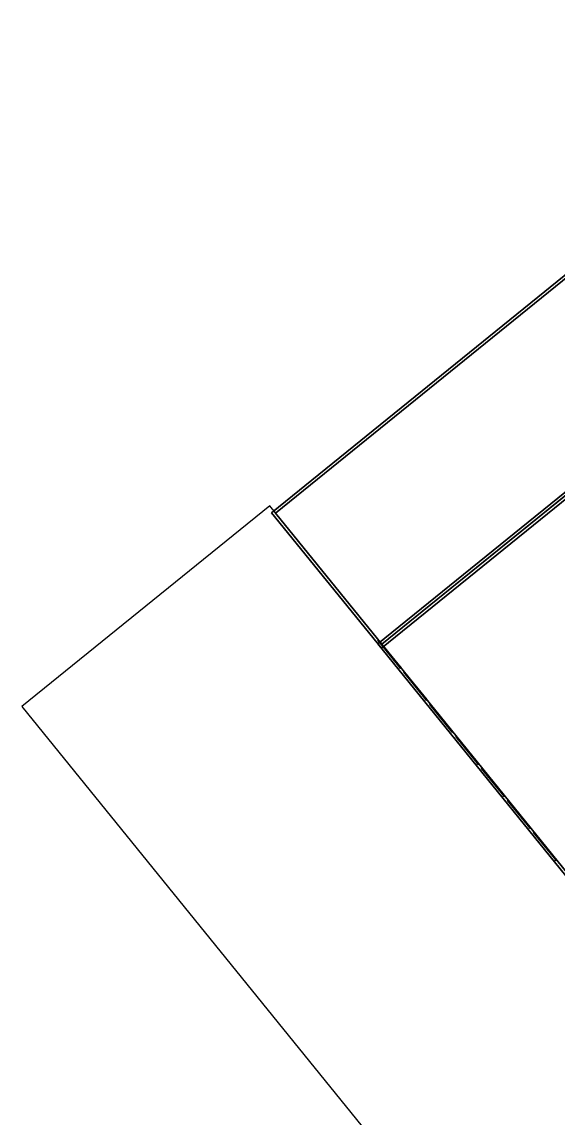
# Model space of a CAD drawing. Header units: millimetres. Extents: x -55410 to 22204, y -30537 to 57267.
# Drawn here: x -55410 to -26823, y -1208 to 57267 of the extents above; entities that cross this region are included whole.
import ezdxf

# ---------------------------------------------------------------- set-up
doc = ezdxf.new("R2010")
doc.units = ezdxf.units.MM
for name, color, linetype in [('context_glazing_mullions', 7, 'Continuous'), ('context_plaza', 7, 'Continuous'), ('context_plaza_glazing', 7, 'Continuous'), ('context_rear_blocks', 7, 'Continuous'), ('context_roof_coping', 7, 'Continuous'), ('context_west_foyer', 7, 'Continuous')]:
    doc.layers.add(name, color=color, linetype=linetype)

msp = doc.modelspace()

# ---------------------------------------------------------------- linework, layer by layer
at = {"layer": 'context_glazing_mullions'}
for points in [[(-35259, 22789, 500), (-35294, 22832, 500), (-35244, 22873, 500), (-35209, 22830, 500)], [(-35259, 22789, 5000), (-35209, 22830, 5000), (-35244, 22873, 5000), (-35294, 22832, 5000)], [(-35244, 22873, 500), (-35294, 22832, 500), (-35294, 22832, 5000), (-35244, 22873, 5000)], [(-35294, 22832, 500), (-35259, 22789, 500), (-35259, 22789, 5000), (-35294, 22832, 5000)], [(-35259, 22789, 500), (-35209, 22830, 500), (-35209, 22830, 5000), (-35259, 22789, 5000)], [(-35209, 22830, 500), (-35244, 22873, 500), (-35244, 22873, 5000), (-35209, 22830, 5000)], [(-33875, 21079, 500), (-33910, 21122, 500), (-33859, 21163, 500), (-33824, 21120, 500)], [(-33875, 21079, 5000), (-33824, 21120, 5000), (-33859, 21163, 5000), (-33910, 21122, 5000)], [(-33859, 21163, 500), (-33910, 21122, 500), (-33910, 21122, 5000), (-33859, 21163, 5000)], [(-33910, 21122, 500), (-33875, 21079, 500), (-33875, 21079, 5000), (-33910, 21122, 5000)], [(-33875, 21079, 500), (-33824, 21120, 500), (-33824, 21120, 5000), (-33875, 21079, 5000)], [(-33824, 21120, 500), (-33859, 21163, 500), (-33859, 21163, 5000), (-33824, 21120, 5000)], [(-32490, 19370, 500), (-32525, 19413, 500), (-32474, 19453, 500), (-32440, 19411, 500)], [(-32490, 19370, 5000), (-32440, 19411, 5000), (-32474, 19453, 5000), (-32525, 19413, 5000)], [(-32474, 19453, 500), (-32525, 19413, 500), (-32525, 19413, 5000), (-32474, 19453, 5000)], [(-32525, 19413, 500), (-32490, 19370, 500), (-32490, 19370, 5000), (-32525, 19413, 5000)], [(-32490, 19370, 500), (-32440, 19411, 500), (-32440, 19411, 5000), (-32490, 19370, 5000)], [(-32440, 19411, 500), (-32474, 19453, 500), (-32474, 19453, 5000), (-32440, 19411, 5000)], [(-31106, 17660, 500), (-31141, 17703, 500), (-31090, 17744, 500), (-31055, 17701, 500)], [(-31106, 17660, 5000), (-31055, 17701, 5000), (-31090, 17744, 5000), (-31141, 17703, 5000)], [(-31090, 17744, 500), (-31141, 17703, 500), (-31141, 17703, 5000), (-31090, 17744, 5000)], [(-31141, 17703, 500), (-31106, 17660, 500), (-31106, 17660, 5000), (-31141, 17703, 5000)], [(-31106, 17660, 500), (-31055, 17701, 500), (-31055, 17701, 5000), (-31106, 17660, 5000)], [(-31055, 17701, 500), (-31090, 17744, 500), (-31090, 17744, 5000), (-31055, 17701, 5000)], [(-29721, 15950, 500), (-29756, 15993, 500), (-29705, 16034, 500), (-29671, 15991, 500)], [(-29721, 15950, 5000), (-29671, 15991, 5000), (-29705, 16034, 5000), (-29756, 15993, 5000)], [(-29705, 16034, 500), (-29756, 15993, 500), (-29756, 15993, 5000), (-29705, 16034, 5000)], [(-29756, 15993, 500), (-29721, 15950, 500), (-29721, 15950, 5000), (-29756, 15993, 5000)], [(-29721, 15950, 500), (-29671, 15991, 500), (-29671, 15991, 5000), (-29721, 15950, 5000)], [(-29671, 15991, 500), (-29705, 16034, 500), (-29705, 16034, 5000), (-29671, 15991, 5000)], [(-28337, 14241, 500), (-28371, 14283, 500), (-28321, 14324, 500), (-28286, 14281, 500)], [(-28337, 14241, 5000), (-28286, 14281, 5000), (-28321, 14324, 5000), (-28371, 14283, 5000)], [(-28321, 14324, 500), (-28371, 14283, 500), (-28371, 14283, 5000), (-28321, 14324, 5000)], [(-28371, 14283, 500), (-28337, 14241, 500), (-28337, 14241, 5000), (-28371, 14283, 5000)], [(-28337, 14241, 500), (-28286, 14281, 500), (-28286, 14281, 5000), (-28337, 14241, 5000)], [(-28286, 14281, 500), (-28321, 14324, 500), (-28321, 14324, 5000), (-28286, 14281, 5000)], [(-26952, 12531, 500), (-26987, 12574, 500), (-26936, 12615, 500), (-26902, 12572, 500)], [(-26952, 12531, 5000), (-26902, 12572, 5000), (-26936, 12615, 5000), (-26987, 12574, 5000)], [(-26936, 12615, 500), (-26987, 12574, 500), (-26987, 12574, 5000), (-26936, 12615, 5000)], [(-26987, 12574, 500), (-26952, 12531, 500), (-26952, 12531, 5000), (-26987, 12574, 5000)], [(-26952, 12531, 500), (-26902, 12572, 500), (-26902, 12572, 5000), (-26952, 12531, 5000)], [(-26902, 12572, 500), (-26936, 12615, 500), (-26936, 12615, 5000), (-26902, 12572, 5000)]]:
    msp.add_3dface(points, dxfattribs=at)
at = {"layer": 'context_plaza'}
msp.add_3dface([(-13875, -30537, -20), (-663, -19838, -20), (-42198, 31453, -20), (-55410, 20755, -20)], dxfattribs=at)
at = {"layer": 'context_plaza_glazing'}
for points in [[(-35240, 22805, 500), (-36436, 24282, 500), (-36408, 24304, 500), (-35213, 22827, 500)], [(-35240, 22805, 4900), (-35213, 22827, 4900), (-36408, 24304, 4900), (-36436, 24282, 4900)], [(-36408, 24304, 500), (-36436, 24282, 500), (-36436, 24282, 4900), (-36408, 24304, 4900)], [(-36436, 24282, 500), (-35240, 22805, 500), (-35240, 22805, 4900), (-36436, 24282, 4900)], [(-35213, 22827, 500), (-36408, 24304, 500), (-36408, 24304, 4900), (-35213, 22827, 4900)], [(-35240, 22805, 500), (-35213, 22827, 500), (-35213, 22827, 4900), (-35240, 22805, 4900)], [(-33855, 21095, 500), (-35051, 22572, 500), (-35024, 22594, 500), (-33828, 21117, 500)], [(-33855, 21095, 4900), (-33828, 21117, 4900), (-35024, 22594, 4900), (-35051, 22572, 4900)], [(-35024, 22594, 500), (-35051, 22572, 500), (-35051, 22572, 4900), (-35024, 22594, 4900)], [(-35051, 22572, 500), (-33855, 21095, 500), (-33855, 21095, 4900), (-35051, 22572, 4900)], [(-33828, 21117, 500), (-35024, 22594, 500), (-35024, 22594, 4900), (-33828, 21117, 4900)], [(-33855, 21095, 500), (-33828, 21117, 500), (-33828, 21117, 4900), (-33855, 21095, 4900)], [(-32471, 19385, 500), (-33667, 20862, 500), (-33639, 20884, 500), (-32444, 19408, 500)], [(-32471, 19385, 4900), (-32444, 19408, 4900), (-33639, 20884, 4900), (-33667, 20862, 4900)], [(-33639, 20884, 500), (-33667, 20862, 500), (-33667, 20862, 4900), (-33639, 20884, 4900)], [(-33667, 20862, 500), (-32471, 19385, 500), (-32471, 19385, 4900), (-33667, 20862, 4900)], [(-32444, 19408, 500), (-33639, 20884, 500), (-33639, 20884, 4900), (-32444, 19408, 4900)], [(-32471, 19385, 500), (-32444, 19408, 500), (-32444, 19408, 4900), (-32471, 19385, 4900)], [(-31086, 17676, 500), (-32282, 19152, 500), (-32255, 19174, 500), (-31059, 17698, 500)], [(-31086, 17676, 4900), (-31059, 17698, 4900), (-32255, 19174, 4900), (-32282, 19152, 4900)], [(-32255, 19174, 500), (-32282, 19152, 500), (-32282, 19152, 4900), (-32255, 19174, 4900)], [(-32282, 19152, 500), (-31086, 17676, 500), (-31086, 17676, 4900), (-32282, 19152, 4900)], [(-31059, 17698, 500), (-32255, 19174, 500), (-32255, 19174, 4900), (-31059, 17698, 4900)], [(-31086, 17676, 500), (-31059, 17698, 500), (-31059, 17698, 4900), (-31086, 17676, 4900)], [(-29702, 15966, 500), (-30898, 17443, 500), (-30870, 17465, 500), (-29675, 15988, 500)], [(-29702, 15966, 4900), (-29675, 15988, 4900), (-30870, 17465, 4900), (-30898, 17443, 4900)], [(-30870, 17465, 500), (-30898, 17443, 500), (-30898, 17443, 4900), (-30870, 17465, 4900)], [(-30898, 17443, 500), (-29702, 15966, 500), (-29702, 15966, 4900), (-30898, 17443, 4900)], [(-29675, 15988, 500), (-30870, 17465, 500), (-30870, 17465, 4900), (-29675, 15988, 4900)], [(-29702, 15966, 500), (-29675, 15988, 500), (-29675, 15988, 4900), (-29702, 15966, 4900)], [(-28317, 14256, 500), (-29513, 15733, 500), (-29486, 15755, 500), (-28290, 14278, 500)], [(-28317, 14256, 4900), (-28290, 14278, 4900), (-29486, 15755, 4900), (-29513, 15733, 4900)], [(-29486, 15755, 500), (-29513, 15733, 500), (-29513, 15733, 4900), (-29486, 15755, 4900)], [(-29513, 15733, 500), (-28317, 14256, 500), (-28317, 14256, 4900), (-29513, 15733, 4900)], [(-28290, 14278, 500), (-29486, 15755, 500), (-29486, 15755, 4900), (-28290, 14278, 4900)], [(-28317, 14256, 500), (-28290, 14278, 500), (-28290, 14278, 4900), (-28317, 14256, 4900)], [(-26933, 12547, 500), (-28129, 14023, 500), (-28101, 14045, 500), (-26906, 12569, 500)], [(-26933, 12547, 4900), (-26906, 12569, 4900), (-28101, 14045, 4900), (-28129, 14023, 4900)], [(-28101, 14045, 500), (-28129, 14023, 500), (-28129, 14023, 4900), (-28101, 14045, 4900)], [(-26906, 12569, 500), (-28101, 14045, 500), (-28101, 14045, 4900), (-26906, 12569, 4900)], [(-28129, 14023, 500), (-26933, 12547, 500), (-26933, 12547, 4900), (-28129, 14023, 4900)], [(-26933, 12547, 500), (-26906, 12569, 500), (-26906, 12569, 4900), (-26933, 12547, 4900)]]:
    msp.add_3dface(points, dxfattribs=at)
at = {"layer": 'context_rear_blocks'}
for points in [[(-36220, 24070), (-41884, 31065), (-9787, 57056), (-4124, 50061)], [(-36220, 24070, 10000), (-4124, 50061, 10000), (-9787, 57056, 10000), (-41884, 31065, 10000)], [(-9787, 57056), (-41884, 31065), (-41884, 31065, 10000), (-9787, 57056, 10000)], [(-36220, 24070), (-4124, 50061), (-4124, 50061, 10000), (-36220, 24070, 10000)], [(-41884, 31065), (-36220, 24070), (-36220, 24070, 10000), (-41884, 31065, 10000)]]:
    msp.add_3dface(points, dxfattribs=at)
at = {"layer": 'context_roof_coping'}
for points in [[(-36242, 23859, 10000), (-42095, 31087, 10000), (-9765, 57267, 10000), (-3913, 50039, 10000)], [(-36242, 23859, 10180), (-3913, 50039, 10180), (-9765, 57267, 10180), (-42095, 31087, 10180)], [(-9765, 57267, 10000), (-42095, 31087, 10000), (-42095, 31087, 10180), (-9765, 57267, 10180)], [(-36242, 23859, 10000), (-3913, 50039, 10000), (-3913, 50039, 10180), (-36242, 23859, 10180)], [(-4461, -15386, 7500), (-36431, 24093, 7500), (-26095, 32463, 7500), (5875, -7016, 7500)], [(-4461, -15386, 7680), (5875, -7016, 7680), (-26095, 32463, 7680), (-36431, 24093, 7680)], [(-26095, 32463, 7500), (-36431, 24093, 7500), (-36431, 24093, 7680), (-26095, 32463, 7680)], [(-42095, 31087, 10000), (-36242, 23859, 10000), (-36242, 23859, 10180), (-42095, 31087, 10180)], [(-36431, 24093, 7500), (-4461, -15386, 7500), (-4461, -15386, 7680), (-36431, 24093, 7680)]]:
    msp.add_3dface(points, dxfattribs=at)
at = {"layer": 'context_west_foyer'}
for points in [[(-4439, -15175), (-36220, 24070), (-26117, 32252), (5664, -6994)], [(-4439, -15175, 7500), (5664, -6994, 7500), (-26117, 32252, 7500), (-36220, 24070, 7500)], [(-26117, 32252), (-36220, 24070), (-36220, 24070, 7500), (-26117, 32252, 7500)], [(-36220, 24070), (-4439, -15175), (-4439, -15175, 7500), (-36220, 24070, 7500)]]:
    msp.add_3dface(points, dxfattribs=at)

doc.saveas('drawing.dxf')
